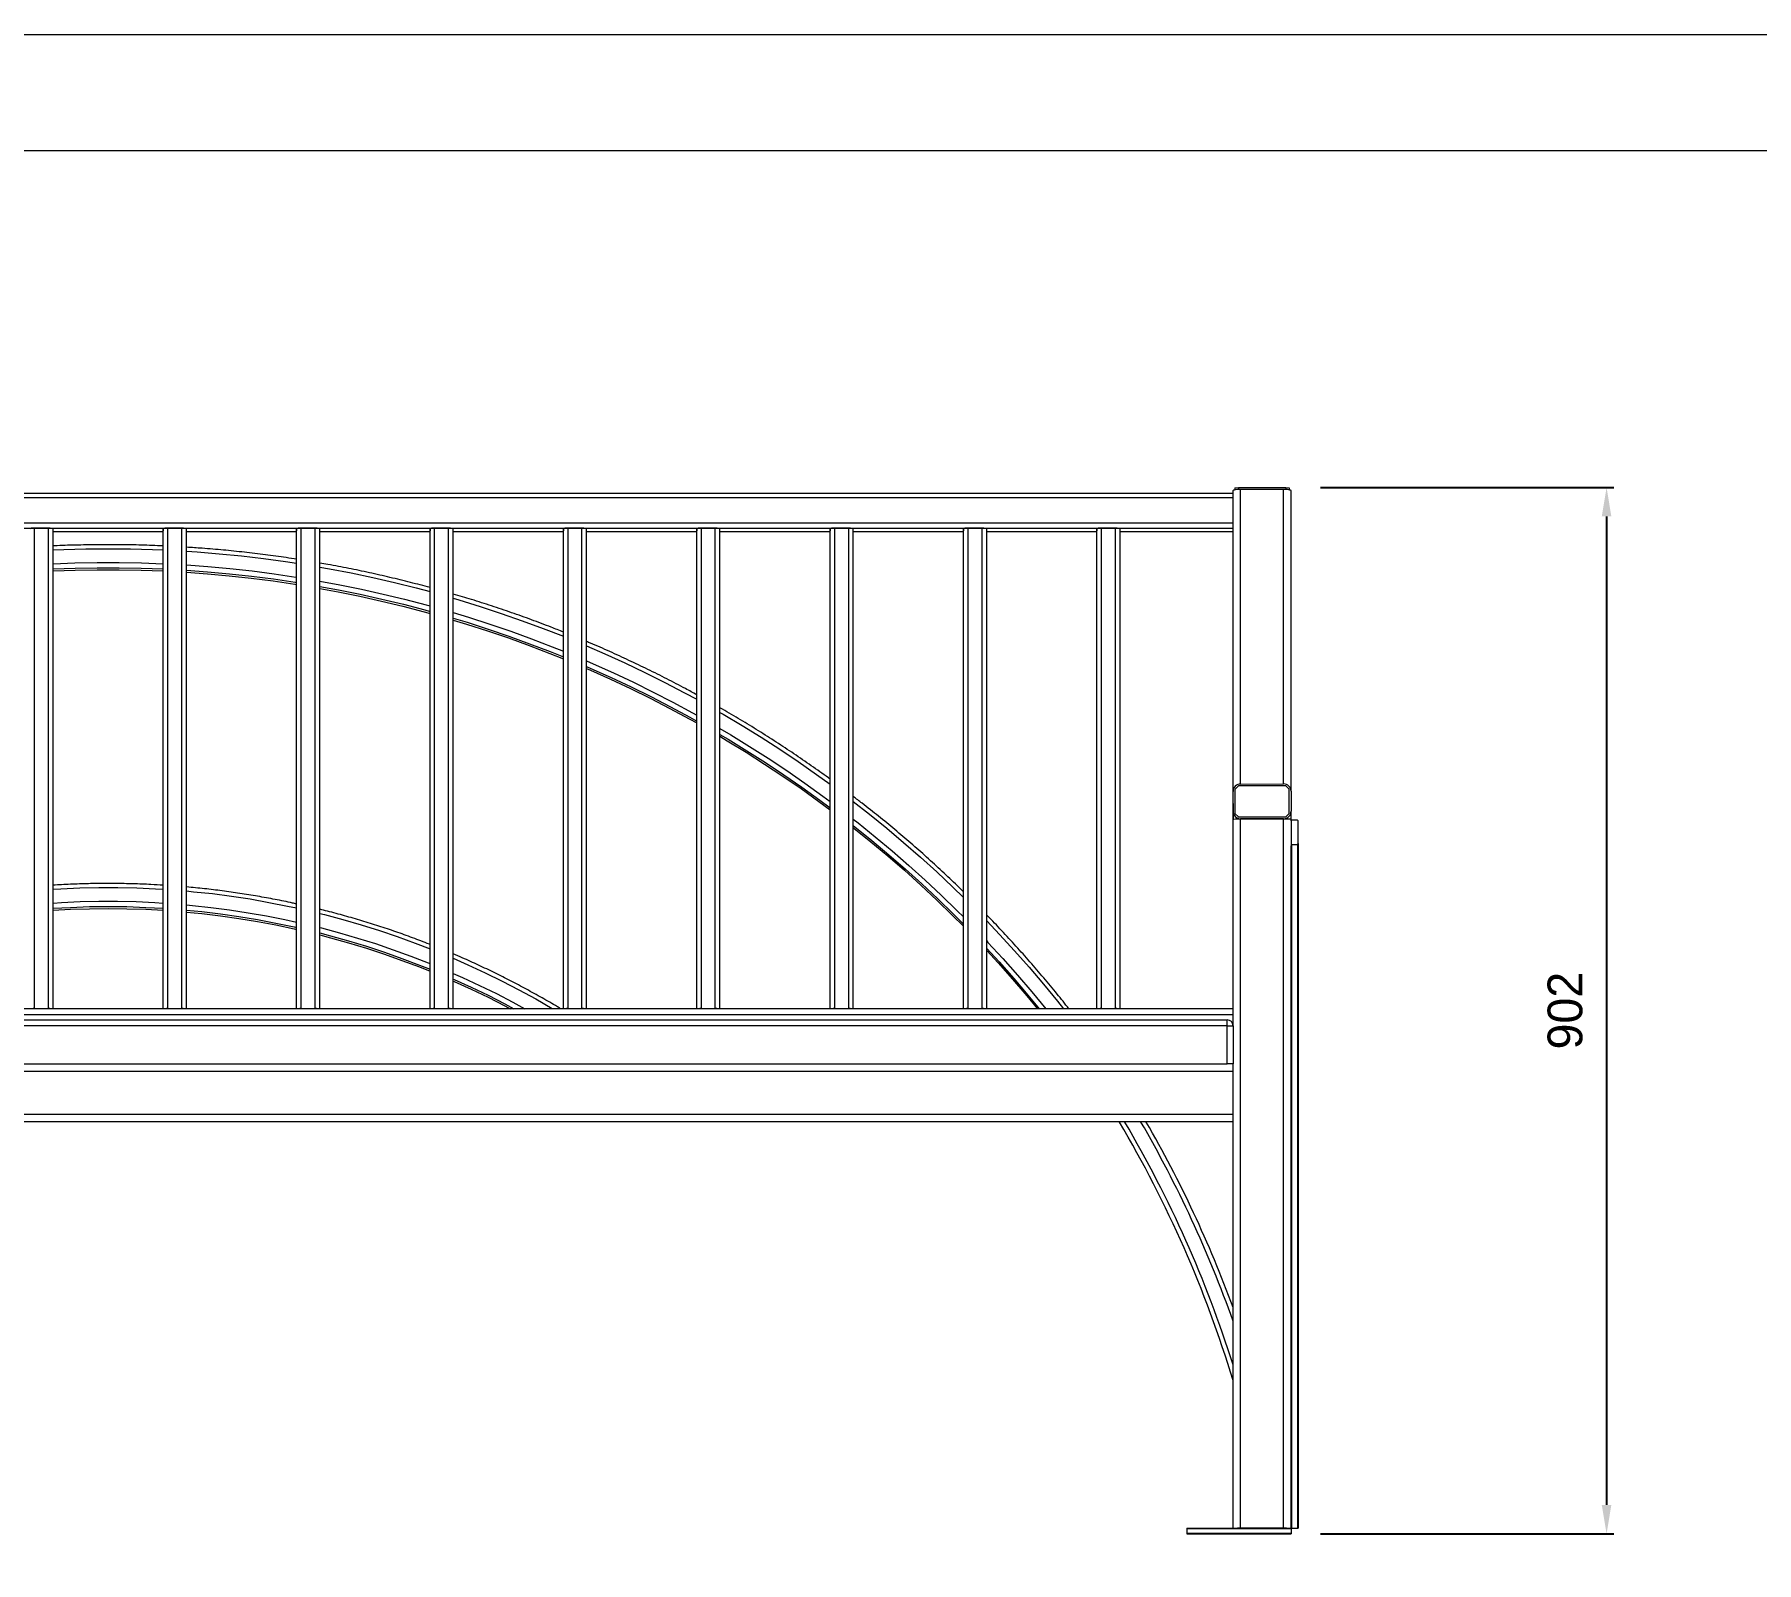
# Model space of a CAD drawing. Header units: millimetres. Extents: x -10595 to -4655, y -2537 to 1663.
# Drawn here: x -9110 to -7625, y 346 to 1663 of the extents above; entities that cross this region are included whole.
import ezdxf

# ---------------------------------------------------------------- set-up
doc = ezdxf.new("R2010")
doc.units = ezdxf.units.MM
doc.header["$PDSIZE"] = -1
doc.layers.add('tabelka', color=155, linetype='Continuous')
doc.layers.add('WYMIAR', color=96, linetype='Continuous')
doc.dimstyles.new('1-1', dxfattribs={"dimtxt": 30, "dimasz": 25, "dimexe": 6.25, "dimexo": 30, "dimgap": 20.625, "dimtad": 1, "dimdec": 1, "dimtxsty": 'Standard', "dimcen": 0, "dimclrd": 2, "dimclre": 2, "dimclrt": 2, "dimadec": 0, "dimazin": 0, "dimtfac": 1, "dimtdec": 1, "dimtmove": 0, "dimatfit": 3, "dimfxl": 0, "dimarcsym": 0})

# ---------------------------------------------------------------- blocks, each defined once
blk = doc.blocks.new('front')
at = {"linetype": 'Continuous', "lineweight": 0}
for p, q in [((-1422.6, 625), (-1419.6, 625.4)), ((-1422.6, 625), (-1422.6, 623.3)), ((-1419.6, 625.4), (-1419.6, 623.6)), ((-1419.6, 625.4), (-1378.8, 625.4)), ((-1378.8, 625.4), (-1378.8, 623.6)), ((-1378.8, 625.4), (-1375.8, 625)), ((-1375.8, 625), (-1375.8, 623.3)), ((-1424.2, 620.2), (-3364.2, 620.2)), ((-3364.2, 616.7), (-1424.2, 616.7)), ((-1424.2, 339.3), (-1424.2, 622.7)), ((-1380.6, 623.6), (-1417.8, 623.6)), ((-1417.8, 369.8), (-1417.8, 623.6)), ((-1380.6, 369.9), (-1380.6, 623.6)), ((-1374.2, 363.9), (-1374.2, 622.7)), ((-3364.2, 595), (-1424.2, 595)), ((-3364.2, 590.4), (-1424.2, 590.4)), ((-2457.7, 176.3), (-2457.7, 590.3)), ((-2445.7, 590.3), (-2457.7, 590.3)), ((-2445.7, 176.3), (-2445.7, 590.3)), ((-2441.7, 176.1), (-2441.7, 589.7)), ((-2441.7, 587.4), (-2346.7, 587.4)), ((-2441.7, 587.3), (-2346.7, 587.3)), ((-2346.7, 589.8), (-2346.7, 588.1)), ((-2346.7, 176.1), (-2346.7, 589.8)), ((-2346.7, 176.1), (-2346.7, 588.1)), ((-2342.7, 176.3), (-2342.7, 590.3)), ((-2330.7, 590.3), (-2342.7, 590.3)), ((-2330.7, 176.3), (-2330.7, 590.3)), ((-2326.7, 176.1), (-2326.7, 589.7)), ((-2326.7, 587.4), (-2231.7, 587.4)), ((-2326.7, 587.3), (-2231.7, 587.3)), ((-2231.7, 589.8), (-2231.7, 588.1)), ((-2231.7, 176.1), (-2231.7, 589.8)), ((-2231.7, 176.1), (-2231.7, 588.1)), ((-2227.7, 176.3), (-2227.7, 590.3)), ((-2215.7, 590.3), (-2227.7, 590.3)), ((-2215.7, 176.3), (-2215.7, 590.3)), ((-2211.7, 176.1), (-2211.7, 589.7)), ((-2211.7, 587.4), (-2116.7, 587.4)), ((-2211.7, 587.3), (-2116.7, 587.3)), ((-2116.7, 589.8), (-2116.7, 588.1)), ((-2116.7, 176.1), (-2116.7, 589.8)), ((-2116.7, 176.1), (-2116.7, 588.1)), ((-2112.7, 176.3), (-2112.7, 590.3)), ((-2100.7, 590.3), (-2112.7, 590.3)), ((-2100.7, 176.3), (-2100.7, 590.3)), ((-2096.7, 176.1), (-2096.7, 589.7)), ((-2096.7, 587.4), (-2001.7, 587.4)), ((-2096.7, 587.3), (-2001.7, 587.3)), ((-2001.7, 589.8), (-2001.7, 588.1)), ((-2001.7, 176.1), (-2001.7, 589.8)), ((-2001.7, 176.1), (-2001.7, 588.1)), ((-1997.7, 176.3), (-1997.7, 590.3)), ((-1985.7, 590.3), (-1997.7, 590.3)), ((-1985.7, 176.3), (-1985.7, 590.3)), ((-1981.7, 176.1), (-1981.7, 589.7)), ((-1981.7, 587.4), (-1886.7, 587.4)), ((-1981.7, 587.3), (-1886.7, 587.3)), ((-1886.7, 589.8), (-1886.7, 588.1)), ((-1886.7, 176.1), (-1886.7, 589.8)), ((-1886.7, 176.1), (-1886.7, 588.1)), ((-1882.7, 176.3), (-1882.7, 590.3)), ((-1870.7, 590.3), (-1882.7, 590.3)), ((-1870.7, 176.3), (-1870.7, 590.3)), ((-1866.7, 176.1), (-1866.7, 589.7)), ((-1866.7, 587.4), (-1771.7, 587.4)), ((-1866.7, 587.3), (-1771.7, 587.3)), ((-1771.7, 589.8), (-1771.7, 588.1)), ((-1771.7, 176.1), (-1771.7, 589.8)), ((-1771.7, 176.1), (-1771.7, 588.1)), ((-1767.7, 176.3), (-1767.7, 590.3)), ((-1755.7, 590.3), (-1767.7, 590.3)), ((-1755.7, 176.3), (-1755.7, 590.3)), ((-1751.7, 176.1), (-1751.7, 589.7)), ((-1751.7, 587.4), (-1656.7, 587.4)), ((-1751.7, 587.3), (-1656.7, 587.3)), ((-1656.7, 589.8), (-1656.7, 588.1)), ((-1656.7, 176.1), (-1656.7, 589.8)), ((-1656.7, 176.1), (-1656.7, 588.1)), ((-1652.7, 176.3), (-1652.7, 590.3)), ((-1640.7, 590.3), (-1652.7, 590.3)), ((-1640.7, 176.3), (-1640.7, 590.3)), ((-1636.7, 176.1), (-1636.7, 589.7)), ((-1636.7, 587.4), (-1541.7, 587.4)), ((-1636.7, 587.3), (-1541.7, 587.3)), ((-1541.7, 589.8), (-1541.7, 588.1)), ((-1541.7, 176.1), (-1541.7, 589.8)), ((-1541.7, 176.1), (-1541.7, 588.1)), ((-1537.7, 176.3), (-1537.7, 590.3)), ((-1525.7, 590.3), (-1537.7, 590.3)), ((-1525.7, 176.3), (-1525.7, 590.3)), ((-1521.7, 176.1), (-1521.7, 589.7)), ((-1521.7, 587.4), (-1424.2, 587.4)), ((-1521.7, 587.3), (-1424.2, 587.3)), ((-1424.2, 346.2), (-1424.2, 363.4)), ((-1424.2, 353), (-1424.2, 363.4)), ((-1419.6, 368.2), (-1422.6, 365.2)), ((-1422.6, 365.2), (-1422.6, 344.4)), ((-1422.6, 365.2), (-1422.6, 365.2)), ((-1422.6, 365.2), (-1422.6, 344.4)), ((-1378.8, 368.3), (-1419.6, 368.2)), ((-1417.8, 369.8), (-1380.6, 369.9)), ((-1375.8, 365.3), (-1378.8, 368.3)), ((-1375.8, 344.5), (-1375.8, 365.3)), ((-1374.2, 363.5), (-1374.2, 346.3)), ((-1424.2, 353), (-1424.2, 339.3)), ((-1424.2, 339.3), (-1424.2, 346.2)), ((-1422.6, 344.4), (-1419.6, 341.4)), ((-1422.6, 344.4), (-1422.6, 344.4)), ((-1422.6, 344.4), (-1419.6, 341.4)), ((-1378.8, 341.5), (-1375.8, 344.5)), ((-1378.8, 341.5), (-1375.8, 344.5)), ((-1375.8, 344.5), (-1375.8, 344.5)), ((-1374.2, 338.2), (-1374.2, 346.3)), ((-1424.2, 161.5), (-1424.2, 339.3)), ((-1419.6, 341.4), (-1378.8, 341.5)), ((-1419.6, 341.4), (-1378.8, 341.5)), ((-1419.6, 341.4), (-1419.6, 341.4)), ((-1380.6, 339.9), (-1417.8, 339.8)), ((-1417.8, 339.4), (-1417.8, 339.8)), ((-1380.6, 339.5), (-1417.8, 339.4)), ((-1417.8, -271.5), (-1417.8, 339.4)), ((-1380.6, 339.5), (-1380.6, 339.9)), ((-1380.6, -271.5), (-1380.6, 339.5)), ((-1378.8, 341.5), (-1378.8, 341.5)), ((-1374.2, 338), (-1374.2, 339.4)), ((-1374.2, 338), (-1374.2, 318.4)), ((-1368.7, 338.5), (-1373.7, 338.5)), ((-1368.2, 318.4), (-1368.2, 338)), ((-1374.2, 318.4), (-1374.2, 316.6)), ((-1374.2, -271.5), (-1374.2, 316.6)), ((-1373.7, 317.8), (-1368.7, 317.8)), ((-1373.7, 317.8), (-1373.7, -271.5)), ((-1368.7, 317.8), (-1368.7, -271.5)), ((-1368.2, 318.4), (-1368.2, -271.5)), ((-1424.2, 176.1), (-3364.2, 176.1)), ((-1424.2, 170.9), (-3364.2, 170.9)), ((-3359.2, 166.5), (-1429.2, 166.5)), ((-2457.7, 176.3), (-2445.7, 176.3)), ((-2342.7, 176.3), (-2330.7, 176.3)), ((-2227.7, 176.3), (-2215.7, 176.3)), ((-2112.7, 176.3), (-2100.7, 176.3)), ((-1997.7, 176.3), (-1985.7, 176.3)), ((-1882.7, 176.3), (-1870.7, 176.3)), ((-1767.7, 176.3), (-1755.7, 176.3)), ((-1652.7, 176.3), (-1640.7, 176.3)), ((-1537.7, 176.3), (-1525.7, 176.3)), ((-1429.2, 161.5), (-1429.2, 166.5)), ((-1429.2, 161.5), (-3359.2, 161.5)), ((-1429.2, 161.5), (-1424.2, 161.5)), ((-1429.2, 128.5), (-1429.2, 161.5)), ((-1424.2, 161.5), (-1424.2, 128.5)), ((-1424.2, 122.1), (-3364.2, 122.1)), ((-3359.2, 128.5), (-1429.2, 128.5)), ((-1424.2, 128.5), (-1429.2, 128.5)), ((-1424.2, 122.1), (-1424.2, 128.5)), ((-1424.2, 84.9), (-1424.2, 122.1)), ((-1424.2, 84.9), (-3364.2, 84.9)), ((-1424.2, 78.5), (-3364.2, 78.5)), ((-1424.2, 78.5), (-1424.2, 84.9)), ((-1424.2, -271.5), (-1424.2, 78.5)), ((-1464.2, -271.5), (-1464.2, -272)), ((-1464.2, -271.5), (-1420.3, -271.5)), ((-1464.2, -272), (-1464.2, -276)), ((-1464.2, -272), (-1374.2, -272)), ((-1464.2, -276), (-1374.2, -276)), ((-1464.2, -276), (-1464.2, -276.5)), ((-1464.2, -276.5), (-1374.2, -276.5)), ((-1417.8, -271.5), (-1420.3, -271.5)), ((-1380.6, -271.5), (-1417.8, -271.5)), ((-1378.2, -271.5), (-1380.6, -271.5)), ((-1378.2, -271.5), (-1374.2, -271.5)), ((-1374.2, -271.5), (-1374.2, -272)), ((-1374.2, -272), (-1374.2, -276)), ((-1374.2, -276), (-1374.2, -276.5)), ((-1373.7, -271.5), (-1368.7, -271.5))]:
    blk.add_line(p, q, dxfattribs=at)
at = {"linetype": 'Continuous', "lineweight": 0, "flags": 128}
for points in [[(-1417.8, 623.6), (-1419.1, 623.6), (-1420.3, 623.6), (-1421.4, 623.5), (-1422.4, 623.4), (-1423.2, 623.2), (-1423.8, 623.1), (-1424.1, 622.9), (-1424.2, 622.7)], [(-1374.2, 622.7), (-1374.4, 622.9), (-1374.7, 623.1), (-1375.3, 623.2), (-1376.1, 623.4), (-1377.1, 623.5), (-1378.2, 623.6), (-1379.4, 623.6), (-1380.6, 623.6)], [(-2441.7, 571.6), (-2432.6, 572), (-2413.4, 572.5), (-2394.2, 572.6), (-2375.1, 572.5), (-2355.9, 572), (-2346.7, 571.6)], [(-2326.7, 570.5), (-2317.6, 569.9), (-2298.5, 568.3), (-2279.4, 566.4), (-2260.4, 564.1), (-2241.4, 561.5), (-2231.7, 560.1)], [(-2441.7, 559.7), (-2422.9, 560.4), (-2403.8, 560.7), (-2384.7, 560.7), (-2365.5, 560.4), (-2346.7, 559.7)], [(-2441.7, 555.2), (-2422.8, 555.8), (-2403.8, 556.2), (-2384.7, 556.2), (-2365.7, 555.8), (-2346.7, 555.2)], [(-2441.7, 553.5), (-2422.8, 554.1), (-2403.7, 554.5), (-2384.7, 554.5), (-2365.7, 554.1), (-2346.7, 553.5)], [(-2326.7, 558.6), (-2308.2, 557.2), (-2289.2, 555.5), (-2270.2, 553.4), (-2251.2, 550.9), (-2232.3, 548.2), (-2231.7, 548.1)], [(-2326.7, 554), (-2308.6, 552.7), (-2289.7, 551), (-2270.7, 548.9), (-2251.8, 546.5), (-2233, 543.7), (-2231.7, 543.5)], [(-2326.7, 552.3), (-2308.7, 551), (-2289.8, 549.3), (-2270.9, 547.2), (-2252, 544.8), (-2233.2, 542), (-2231.7, 541.8)], [(-2211.7, 556.8), (-2203.5, 555.3), (-2184.7, 551.7), (-2166, 547.7), (-2147.3, 543.4), (-2128.7, 538.8), (-2116.7, 535.6)], [(-2211.7, 544.7), (-2194.6, 541.5), (-2175.9, 537.7), (-2157.2, 533.5), (-2138.6, 529), (-2120.1, 524.2), (-2116.7, 523.3)], [(-2211.7, 540.1), (-2195.5, 537.1), (-2176.8, 533.3), (-2158.2, 529.2), (-2139.7, 524.7), (-2121.3, 519.8), (-2116.7, 518.6)], [(-2211.7, 538.4), (-2195.8, 535.5), (-2177.1, 531.7), (-2158.6, 527.5), (-2140.1, 523.1), (-2121.7, 518.2), (-2116.7, 516.9)], [(-2096.7, 529.9), (-2091.8, 528.5), (-2073.5, 522.8), (-2055.3, 516.8), (-2037.2, 510.5), (-2019.2, 503.9), (-2001.7, 497.1)], [(-2096.7, 517.5), (-2083.4, 513.5), (-2065.2, 507.6), (-2047.1, 501.5), (-2029.2, 494.9), (-2011.3, 488.1), (-2001.7, 484.3)], [(-2096.7, 512.8), (-2084.8, 509.2), (-2066.7, 503.4), (-2048.7, 497.2), (-2030.8, 490.7), (-2013, 483.9), (-2001.7, 479.4)], [(-2096.7, 511.1), (-2085.2, 507.6), (-2067.1, 501.8), (-2049.1, 495.7), (-2031.3, 489.2), (-2013.5, 482.4), (-2001.7, 477.7)], [(-1981.7, 488.8), (-1966.1, 482.1), (-1948.7, 474.1), (-1931.4, 465.9), (-1914.3, 457.4), (-1897.3, 448.5), (-1886.7, 442.8)], [(-1981.7, 475.9), (-1976, 473.4), (-1958.6, 465.6), (-1941.3, 457.5), (-1924.2, 449.1), (-1907.2, 440.3), (-1890.4, 431.2), (-1886.7, 429.2)], [(-1981.7, 471), (-1977.9, 469.3), (-1960.5, 461.6), (-1943.3, 453.5), (-1926.3, 445.1), (-1909.4, 436.4), (-1892.6, 427.4), (-1886.7, 424.1)], [(-1981.7, 469.3), (-1978.4, 467.9), (-1961.1, 460.1), (-1943.9, 452.1), (-1926.9, 443.7), (-1910, 435), (-1893.3, 426), (-1886.7, 422.4)], [(-1866.7, 431.5), (-1863.9, 429.9), (-1847.4, 420.1), (-1831.2, 410.1), (-1815.1, 399.7), (-1799.2, 389.1), (-1783.5, 378.1), (-1771.7, 369.6)], [(-1866.7, 417.7), (-1857.4, 412.2), (-1841.1, 402.2), (-1825, 392), (-1809.1, 381.4), (-1793.4, 370.6), (-1778, 359.4), (-1771.7, 354.8)], [(-1866.7, 412.6), (-1859.7, 408.4), (-1843.5, 398.5), (-1827.5, 388.3), (-1811.7, 377.8), (-1796.1, 367), (-1780.6, 355.9), (-1771.7, 349.3)], [(-1866.7, 410.9), (-1860.4, 407.1), (-1844.2, 397.2), (-1828.2, 387), (-1812.4, 376.6), (-1796.8, 365.8), (-1781.4, 354.8), (-1771.7, 347.6)], [(-1751.7, 354.6), (-1737.7, 343.7), (-1722.9, 331.6), (-1708.3, 319.3), (-1693.9, 306.8), (-1679.8, 294), (-1665.9, 280.9), (-1656.7, 272)], [(-1751.7, 339.5), (-1747.6, 336.3), (-1732.8, 324.4), (-1718.2, 312.1), (-1703.8, 299.6), (-1689.7, 286.9), (-1675.8, 273.9), (-1662.1, 260.6), (-1656.7, 255.2)], [(-1751.7, 333.9), (-1750.4, 332.9), (-1735.7, 321), (-1721.1, 308.8), (-1706.8, 296.4), (-1692.7, 283.7), (-1678.9, 270.7), (-1665.3, 257.5), (-1656.7, 249)], [(-1751.7, 332.2), (-1751.2, 331.8), (-1736.5, 319.9), (-1721.9, 307.8), (-1707.6, 295.4), (-1693.5, 282.7), (-1679.7, 269.8), (-1666.1, 256.6), (-1656.7, 247.3)], [(-2441.7, 279.1), (-2435.2, 279.5), (-2418.8, 280.2), (-2402.4, 280.6), (-2386, 280.6), (-2369.6, 280.2), (-2353.3, 279.5), (-2346.7, 279.1)], [(-2441.7, 267.2), (-2434.6, 267.7), (-2418.5, 268.4), (-2402.3, 268.7), (-2386.2, 268.7), (-2370, 268.4), (-2353.9, 267.7), (-2346.7, 267.2)], [(-2326.7, 277.6), (-2320.6, 277), (-2304.3, 275.3), (-2288, 273.1), (-2271.8, 270.7), (-2255.6, 267.8), (-2239.6, 264.6), (-2231.7, 263)], [(-2441.7, 262.7), (-2426.6, 263.5), (-2410.4, 264.1), (-2394.2, 264.2), (-2378.1, 264.1), (-2361.9, 263.5), (-2346.7, 262.7)], [(-2441.7, 261), (-2426.6, 261.8), (-2410.4, 262.3), (-2394.2, 262.5), (-2378.1, 262.3), (-2361.9, 261.8), (-2346.7, 261)], [(-2326.7, 265.7), (-2321.6, 265.2), (-2305.6, 263.5), (-2289.5, 261.4), (-2273.6, 258.9), (-2257.7, 256.1), (-2241.8, 253), (-2231.7, 250.8)], [(-2326.7, 261.1), (-2313.6, 259.8), (-2297.5, 257.9), (-2281.5, 255.6), (-2265.6, 253), (-2249.7, 250), (-2233.9, 246.6), (-2231.7, 246.2)], [(-2326.7, 259.4), (-2313.6, 258.1), (-2297.5, 256.2), (-2281.5, 253.9), (-2265.6, 251.3), (-2249.7, 248.3), (-2233.9, 244.9), (-2231.7, 244.5)], [(-2211.7, 258.3), (-2207.6, 257.2), (-2191.8, 253), (-2176, 248.5), (-2160.4, 243.6), (-2144.9, 238.3), (-2129.5, 232.7), (-2116.7, 227.8)], [(-2211.7, 246), (-2210.3, 245.7), (-2194.7, 241.5), (-2179.2, 237), (-2163.8, 232.2), (-2148.5, 227), (-2133.3, 221.5), (-2118.3, 215.7), (-2116.7, 215)], [(-2211.7, 241.4), (-2202.5, 238.9), (-2186.9, 234.6), (-2171.5, 229.9), (-2156.1, 224.9), (-2140.9, 219.5), (-2125.8, 213.8), (-2116.7, 210.2)], [(-2211.7, 239.7), (-2202.5, 237.2), (-2186.9, 232.9), (-2171.5, 228.2), (-2156.1, 223.1), (-2140.9, 217.8), (-2125.8, 212.1), (-2116.7, 208.5)], [(-1636.7, 251.8), (-1625.7, 240.2), (-1612.8, 226.1), (-1600.1, 211.8), (-1587.8, 197.3), (-1575.7, 182.6), (-1570.5, 176.1)], [(-1636.7, 234.5), (-1635.6, 233.3), (-1622.7, 219.3), (-1610.1, 205.1), (-1597.7, 190.6), (-1585.8, 176.1)], [(-1636.7, 228.1), (-1626, 216.5), (-1613.4, 202.3), (-1601.1, 187.9), (-1591.4, 176.1)], [(-1636.7, 226.4), (-1626.8, 215.7), (-1614.3, 201.6), (-1602, 187.2), (-1592.8, 176.1)], [(-2096.7, 219.6), (-2084.1, 214), (-2069.2, 207.1), (-2054.5, 199.9), (-2040, 192.4), (-2025.6, 184.6), (-2011.4, 176.4), (-2011, 176.1)], [(-2096.7, 206.6), (-2088.6, 203), (-2074, 196.2), (-2059.5, 189.1), (-2045.2, 181.7), (-2035, 176.1)], [(-2096.7, 201.7), (-2096, 201.4), (-2081.3, 194.7), (-2066.7, 187.7), (-2052.3, 180.4), (-2044.3, 176.1)], [(-2096.7, 200), (-2096, 199.7), (-2081.3, 193), (-2066.7, 186), (-2052.3, 178.7), (-2047.5, 176.1)]]:
    blk.add_lwpolyline(points, dxfattribs=at)
at = {"linetype": 'Continuous', "lineweight": 0}
for centre, radius, start, end in [((-1417.8, 363.4), 6.4, 90.1338, 180.1341), ((-1380.6, 363.5), 6.4, 0.1442, 90.1456), ((-1417.8, 346.2), 6.4, 180.1449, 270.1454), ((-1380.6, 346.3), 6.4, 270.1343, 0.1336), ((-1429.2, 161.5), 5, 0, 90), ((-2394.2, -438.1), 1013.5, 16.85, 30.6436), ((-2394.2, -438.1), 1017.5, 17.5785, 30.5102), ((-2394.2, -438.1), 1029.5, 19.5769, 30.1175), ((-2394.2, -438.1), 1033.5, 20.1912, 29.9889)]:
    blk.add_arc(centre, radius, start, end, dxfattribs=at)
for centre, major_axis, ratio, start_param, end_param in [((-2457.7, 589.8), (4, 0), 0.139174, 1.567726, 3.138523), ((-2445.7, 589.7), (4, 0), 0.139174, 6.280115, 7.850912), ((-2342.7, 589.8), (4, 0), 0.139174, 1.567726, 3.138523), ((-2330.7, 589.7), (4, 0), 0.139174, 6.280115, 7.850912), ((-2227.7, 589.8), (4, 0), 0.139174, 1.567726, 3.138523), ((-2215.7, 589.7), (4, 0), 0.139174, 6.280115, 7.850912), ((-2112.7, 589.8), (4, 0), 0.139174, 1.567726, 3.138523), ((-2100.7, 589.7), (4, 0), 0.139174, 6.280115, 7.850912), ((-1997.7, 589.8), (4, 0), 0.139174, 1.567726, 3.138523), ((-1985.7, 589.7), (4, 0), 0.139174, 6.280115, 7.850912), ((-1882.7, 589.8), (4, 0), 0.139174, 1.567726, 3.138523), ((-1870.7, 589.7), (4, 0), 0.139174, 6.280115, 7.850912), ((-1767.7, 589.8), (4, 0), 0.139174, 1.567726, 3.138523), ((-1755.7, 589.7), (4, 0), 0.139174, 6.280115, 7.850912), ((-1652.7, 589.8), (4, 0), 0.139174, 1.567726, 3.138523), ((-1640.7, 589.7), (4, 0), 0.139174, 6.280115, 7.850912), ((-1537.7, 589.8), (4, 0), 0.139174, 1.567726, 3.138523), ((-1525.7, 589.7), (4, 0), 0.139174, 6.280115, 7.850912), ((-1417.8, 339.3), (6.4, 0.02), 0.019892, 1.570748, 3.141544), ((-1380.6, 339.4), (6.4, 0.02), 0.019892, 6.283137, 7.853933), ((-2457.7, 175.6), (4, 0), 0.173736, 1.567726, 2.209759), ((-2445.7, 175.6), (4, 0), 0.173736, 0.947442, 1.567726), ((-2342.7, 175.6), (4, 0), 0.173736, 1.567726, 2.209759), ((-2330.7, 175.6), (4, 0), 0.173736, 0.947442, 1.567726), ((-2227.7, 175.6), (4, 0), 0.173736, 1.567726, 2.209759), ((-2215.7, 175.6), (4, 0), 0.173736, 0.947442, 1.567726), ((-2112.7, 175.6), (4, 0), 0.173736, 1.567726, 2.209759), ((-2100.7, 175.6), (4, 0), 0.173736, 0.947442, 1.567726), ((-1997.7, 175.6), (4, 0), 0.173736, 1.567726, 2.209759), ((-1985.7, 175.6), (4, 0), 0.173736, 0.947442, 1.567726), ((-1882.7, 175.6), (4, 0), 0.173736, 1.567726, 2.209759), ((-1870.7, 175.6), (4, 0), 0.173736, 0.947442, 1.567726), ((-1767.7, 175.6), (4, 0), 0.173736, 1.567726, 2.209759), ((-1755.7, 175.6), (4, 0), 0.173736, 0.947442, 1.567726), ((-1652.7, 175.6), (4, 0), 0.173736, 1.567726, 2.209759), ((-1640.7, 175.6), (4, 0), 0.173736, 0.947442, 1.567726), ((-1537.7, 175.6), (4, 0), 0.173736, 1.567726, 2.209759), ((-1525.7, 175.6), (4, 0), 0.173736, 0.947442, 1.567726)]:
    blk.add_ellipse(centre, major_axis=major_axis, ratio=ratio, start_param=start_param, end_param=end_param, dxfattribs=at)
for points, knots in [([(-2346.7, 575), (-2347.6, 575), (-2354.6, 575.4), (-2367.7, 575.8), (-2385.9, 576.1), (-2404.1, 576.1), (-2422.3, 575.7), (-2434.9, 575.4), (-2441.3, 575), (-2441.7, 575)], [0, 0, 0, 0, 0.028804, 0.220639, 0.412475, 0.60431, 0.796146, 0.987981, 1, 1, 1, 1]), ([(-2231.7, 563.5), (-2234.7, 564), (-2243.7, 565.4), (-2258.7, 567.4), (-2276.8, 569.6), (-2294.9, 571.5), (-2311.6, 572.9), (-2322.2, 573.6), (-2326.7, 573.9)], [0, 0, 0, 0, 0.0945515, 0.2852265, 0.4759014, 0.6665765, 0.8572516, 1, 1, 1, 1]), ([(-2116.7, 539.2), (-2122.3, 540.6), (-2133.8, 543.7), (-2151.2, 547.9), (-2169, 552), (-2186.8, 555.7), (-2201, 558.4), (-2209.4, 559.8), (-2211.7, 560.2)], [0, 0, 0, 0, 0.178352, 0.365537, 0.552723, 0.739908, 0.927094, 1, 1, 1, 1]), ([(-2001.7, 500.8), (-2005.2, 502.2), (-2014.3, 505.8), (-2029.2, 511.4), (-2046.3, 517.5), (-2063.6, 523.3), (-2080.3, 528.7), (-2091.4, 532), (-2096.7, 533.5)], [0, 0, 0, 0, 0.1115928, 0.2927529, 0.4739132, 0.6550737, 0.8362344, 1, 1, 1, 1]), ([(-1886.7, 446.7), (-1889.9, 448.5), (-1898.5, 453.2), (-1912.5, 460.4), (-1928.8, 468.6), (-1945.2, 476.4), (-1961.7, 484), (-1973.9, 489.4), (-1980.6, 492.1), (-1981.7, 492.6)], [0, 0, 0, 0, 0.104471, 0.276885, 0.449299, 0.621714, 0.794129, 0.966543, 1, 1, 1, 1]), ([(-1771.7, 374), (-1772.2, 374.4), (-1777.6, 378.3), (-1788, 385.6), (-1802.9, 395.9), (-1818.1, 405.9), (-1833.4, 415.7), (-1848.9, 425.2), (-1860, 431.8), (-1866, 435.2), (-1866.7, 435.5)], [0, 0, 0, 0, 0.016058, 0.176532, 0.337007, 0.497481, 0.657955, 0.81843, 0.978904, 1, 1, 1, 1]), ([(-1656.7, 277), (-1658.4, 278.7), (-1664.5, 284.6), (-1675.1, 294.5), (-1688.4, 306.8), (-1702.1, 318.8), (-1715.9, 330.5), (-1729.9, 342), (-1741.8, 351.5), (-1749.2, 357.1), (-1751.7, 359)], [0, 0, 0, 0, 0.057599, 0.202089, 0.346579, 0.491069, 0.635559, 0.78005, 0.92454, 1, 1, 1, 1]), ([(-1373.7, 338.5), (-1373.7, 338.5), (-1373.8, 338.5), (-1373.9, 338.5), (-1374.1, 338.4), (-1374.2, 338.3), (-1374.2, 338.2), (-1374.2, 338.1), (-1374.2, 338)], [0, 0, 0, 0, 0.002698, 0.207692, 0.412674, 0.621514, 0.836864, 1, 1, 1, 1]), ([(-1368.2, 338), (-1368.2, 338.1), (-1368.3, 338.2), (-1368.3, 338.4), (-1368.5, 338.5), (-1368.6, 338.5), (-1368.7, 338.5), (-1368.7, 338.5)], [0, 0, 0, 0, 0.221971, 0.446843, 0.667175, 0.880513, 1, 1, 1, 1]), ([(-1374.2, 318.4), (-1374.2, 318.3), (-1374.2, 318.2), (-1374.2, 318.1), (-1374.1, 317.9), (-1373.9, 317.9), (-1373.8, 317.8), (-1373.8, 317.8), (-1373.7, 317.8)], [0, 0, 0, 0, 0.1583321, 0.3841581, 0.6065801, 0.7476205, 0.9522086, 1, 1, 1, 1]), ([(-1368.7, 317.8), (-1368.7, 317.8), (-1368.6, 317.8), (-1368.5, 317.9), (-1368.4, 318), (-1368.3, 318.1), (-1368.2, 318.2), (-1368.2, 318.3), (-1368.2, 318.4)], [0, 0, 0, 0, 0.1353842, 0.2528122, 0.4646982, 0.6764576, 0.8935488, 1, 1, 1, 1]), ([(-2346.7, 282.5), (-2350.3, 282.8), (-2358.9, 283.3), (-2372.8, 283.8), (-2388.2, 284.1), (-2403.6, 284.1), (-2419, 283.7), (-2431.7, 283.2), (-2439.3, 282.7), (-2441.7, 282.5)], [0, 0, 0, 0, 0.111953, 0.274204, 0.436455, 0.598706, 0.760957, 0.923208, 1, 1, 1, 1]), ([(-2231.7, 266.5), (-2232.9, 266.7), (-2239, 268.1), (-2250.3, 270.3), (-2265.4, 273.1), (-2280.7, 275.6), (-2295.9, 277.7), (-2311.2, 279.6), (-2321.5, 280.6), (-2326.7, 281.1), (-2326.7, 281.1)], [0, 0, 0, 0, 0.036925, 0.197256, 0.357587, 0.517919, 0.67825, 0.838581, 0.998913, 1, 1, 1, 1]), ([(-2116.7, 231.6), (-2116.9, 231.6), (-2121.9, 233.6), (-2131.7, 237.3), (-2146.2, 242.5), (-2160.8, 247.4), (-2175.5, 252), (-2190.3, 256.2), (-2202.4, 259.5), (-2209.5, 261.3), (-2211.7, 261.8)], [0, 0, 0, 0, 0.006158, 0.160616, 0.315074, 0.469532, 0.62399, 0.778449, 0.932907, 1, 1, 1, 1]), ([(-1565.8, 176.1), (-1569.2, 180.4), (-1576.3, 189.3), (-1587.5, 202.8), (-1599.3, 216.5), (-1611.4, 230.1), (-1623.7, 243.4), (-1632.1, 252.3), (-1636.5, 256.8), (-1636.7, 257)], [0, 0, 0, 0, 0.150857, 0.319363, 0.487871, 0.656378, 0.824885, 0.993393, 1, 1, 1, 1]), ([(-2004.2, 176.1), (-2005, 176.7), (-2010.3, 179.9), (-2020.1, 185.5), (-2033.6, 193), (-2047.2, 200.2), (-2060.9, 207.1), (-2074.8, 213.7), (-2086.7, 219.1), (-2094.1, 222.2), (-2096.7, 223.3)], [0, 0, 0, 0, 0.030124, 0.17813, 0.326135, 0.474141, 0.622147, 0.770154, 0.91816, 1, 1, 1, 1]), ([(-1374.2, -271.5), (-1374.2, -271.5), (-1374.2, -271.5), (-1374.2, -271.5), (-1374.1, -271.5), (-1374, -271.5), (-1373.9, -271.5), (-1373.8, -271.5), (-1373.7, -271.5)], [0, 0, 0, 0, 0.011823, 0.228039, 0.444148, 0.659608, 0.874084, 1, 1, 1, 1]), ([(-1368.7, -271.5), (-1368.7, -271.5), (-1368.6, -271.5), (-1368.4, -271.5), (-1368.3, -271.5), (-1368.2, -271.5), (-1368.2, -271.5), (-1368.2, -271.5)], [0, 0, 0, 0, 0.210467, 0.423568, 0.637443, 0.852221, 1, 1, 1, 1])]:
    blk.add_open_spline(points, degree=3, knots=knots, dxfattribs=at)
blk = doc.blocks.new('*D8')
at = {"layer": 'Defpoints', "color": 0}
for p in [(-8030.8, 1272.1), (-8030.8, 370.2), (-7754.1, 370.2)]:
    blk.add_point(p, dxfattribs=at)
at = {"layer": 'WYMIAR', "color": 2, "lineweight": -2}
for p, q in [((-8000.8, 1272.1), (-7747.9, 1272.1)), ((-7754.1, 1247.1), (-7754.1, 395.2)), ((-8000.8, 370.2), (-7747.9, 370.2))]:
    blk.add_line(p, q, dxfattribs=at)
at = {"layer": 'WYMIAR', "color": 2}
for points in [[(-7758.3, 1247.1), (-7750, 1247.1), (-7754.1, 1272.1)], [(-7758.3, 395.2), (-7750, 395.2), (-7754.1, 370.2)]]:
    blk.add_solid(points, dxfattribs=at)
at = {"layer": 'WYMIAR', "color": 2, "insert": (-7789.8, 821.2), "char_height": 30, "attachment_point": 5, "rotation": 90}
blk.add_mtext('902', dxfattribs=at)

msp = doc.modelspace()

# ---------------------------------------------------------------- linework, layer by layer
at = {"layer": 'tabelka', "lineweight": 5}
for points in [[(-10594.79, 1662.55), (-4654.79, 1662.55), (-4654.79, -2537.45), (-10594.79, -2537.45)], [(-10494.79, 1562.55), (-4754.79, 1562.55), (-4754.79, -2437.45), (-10494.79, -2437.45)]]:
    msp.add_lwpolyline(points, close=True, dxfattribs=at)

# ---------------------------------------------------------------- block references
msp.add_blockref('front', (-6651.97, 646.72))

# ---------------------------------------------------------------- dimensions: what is measured, and where the dimension line sits
at = {"layer": 'WYMIAR'}
dim = msp.add_linear_dim(base=(-7754.13, 370.25), p1=(-8030.81, 1272.1), p2=(-8030.81, 370.25), angle=90, text='902', dimstyle='1-1', dxfattribs=at)
dim.commit()
dim.dimension.update_dxf_attribs({"geometry": '*D8', "text_midpoint": (-7789.75, 821.18)})

doc.saveas('drawing.dxf')
